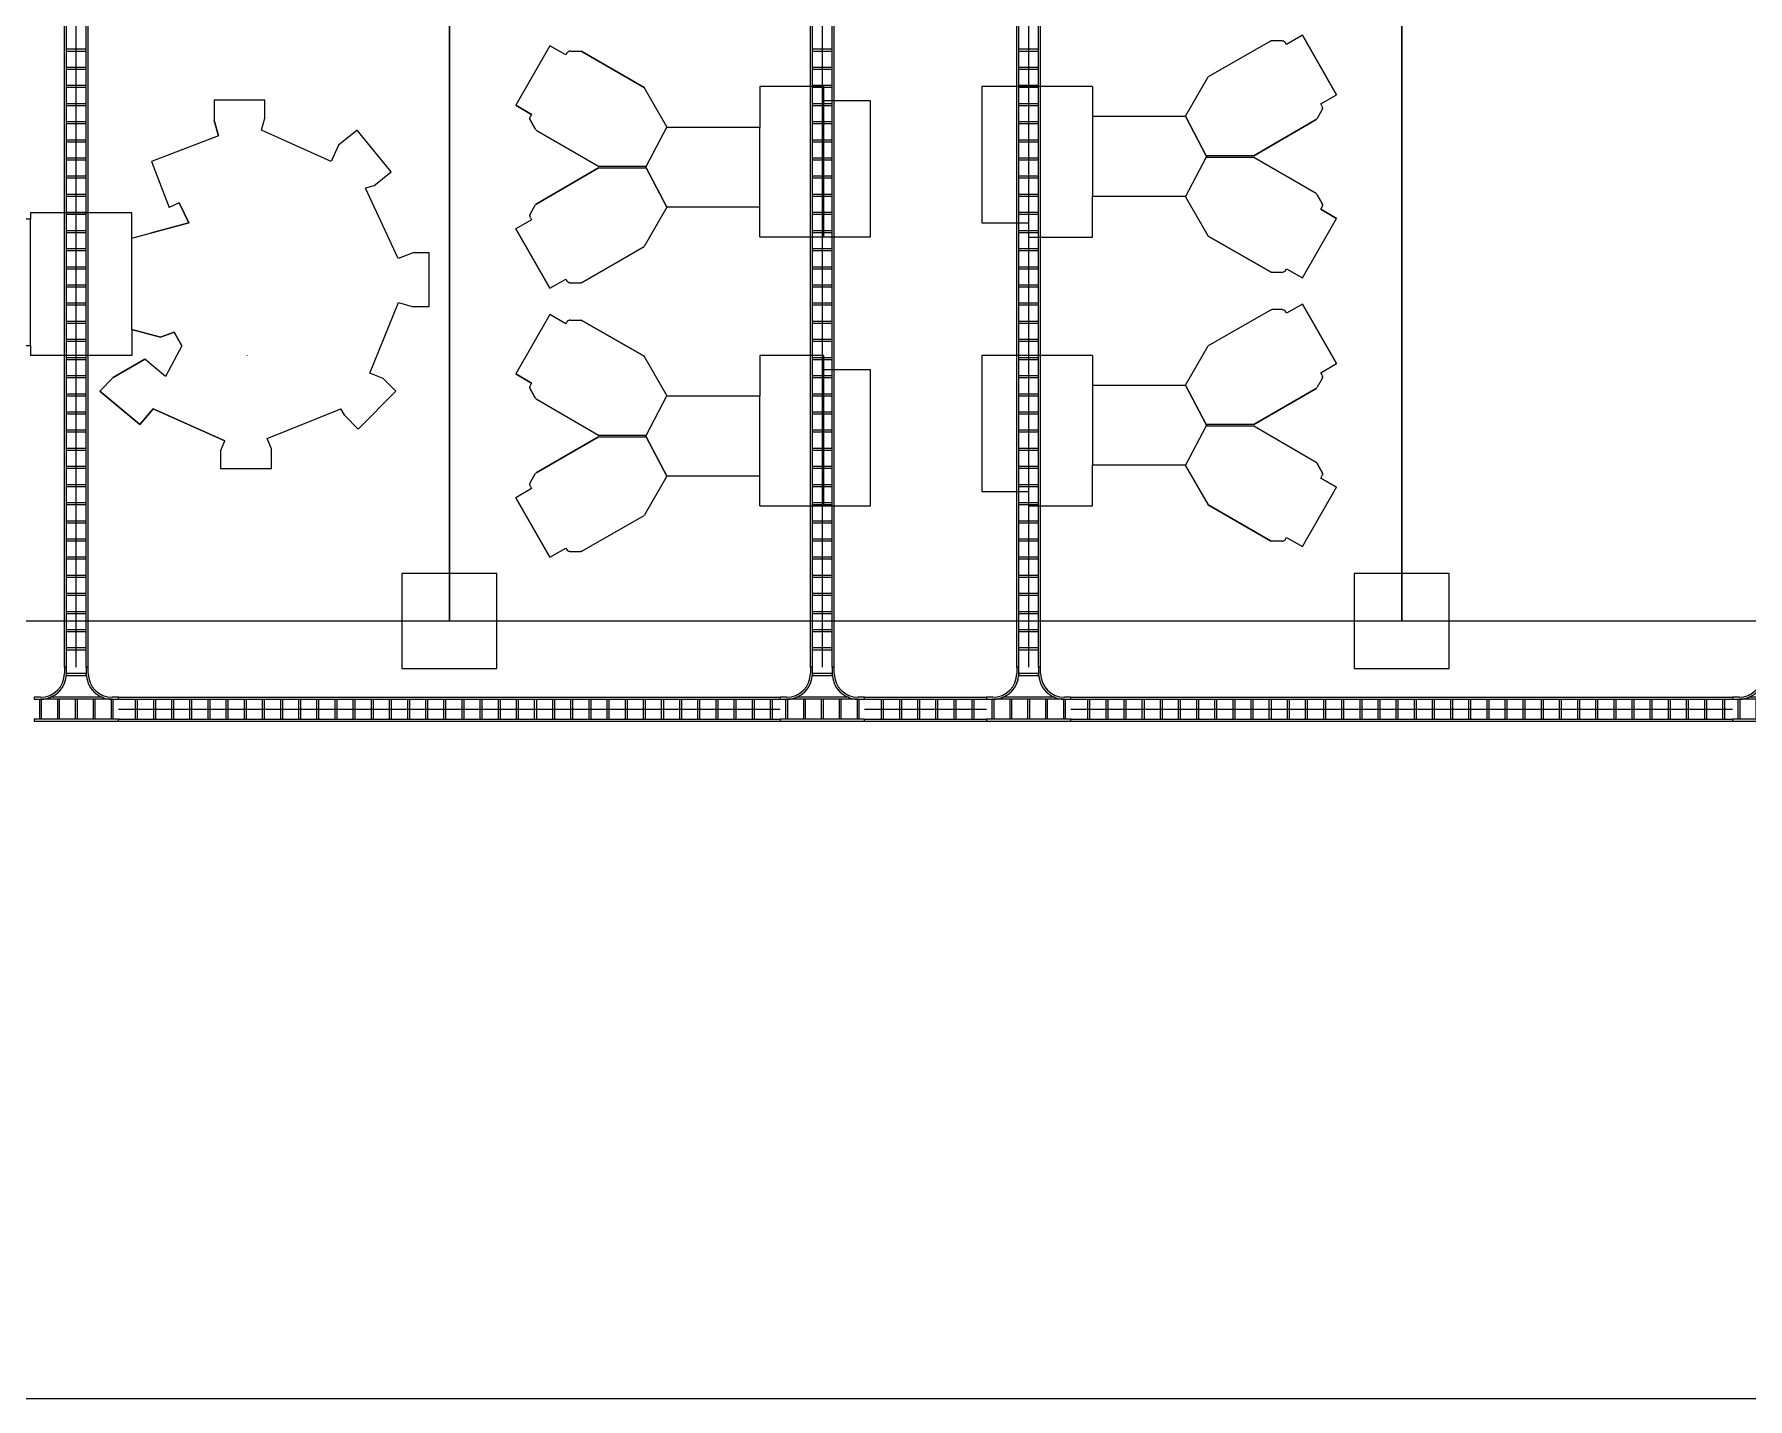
# Model space of a CAD drawing. Header units: millimetres. Extents: x 0 to 154200, y 0 to 64595.
# Drawn here: x 54770 to 76360, y 0 to 17194 of the extents above; entities that cross this region are included whole.
import ezdxf

# ---------------------------------------------------------------- set-up
doc = ezdxf.new("R2010")
doc.units = ezdxf.units.MM
doc.layers.add('Column', color=1, linetype='Continuous')
doc.layers.add('E-CABL-TRAY', color=4, linetype='Continuous', lineweight=9)
doc.layers.add('Floor', color=7, linetype='Continuous', lineweight=9)
doc.layers.add('Equipment', color=7, linetype='Continuous', true_color=0xffffff)

# ---------------------------------------------------------------- blocks, each defined once
blk = doc.blocks.new('M_래더 수평 티 - 300mm 반지름-272136-레벨 2')
at = {"layer": 'E-CABL-TRAY'}
for p, q in [((530, 150), (-530, 150)), ((-530, 150), (-530, 125)), ((-530, 125), (530, 125)), ((-463, 125), (-463, -125)), ((-437, -125), (-437, 125)), ((-238, 125), (-238, -125)), ((-212, -125), (-212, 125)), ((-13, 125), (-13, -125)), ((13, -125), (13, 125)), ((212, 125), (212, -125)), ((238, -125), (238, 125)), ((437, 125), (437, -125)), ((463, -125), (463, 125)), ((530, 125), (530, 150)), ((-450, -125), (-530, -125)), ((-530, -125), (-530, -150)), ((-530, -150), (-450, -150)), ((-450, -125), (-437, -125)), ((-450, -125), (450, -125)), ((-324, -150), (324, -150)), ((-238, -125), (-212, -125)), ((-13, -125), (13, -125)), ((212, -125), (238, -125)), ((437, -125), (450, -125)), ((530, -125), (450, -125)), ((450, -150), (530, -150)), ((530, -150), (530, -125)), ((125, -425), (-125, -425)), ((-125, -425), (-125, -450)), ((125, -450), (125, -425)), ((-150, -450), (-150, -530)), ((-150, -530), (-125, -530)), ((-125, -450), (125, -450)), ((-125, -530), (-125, -450)), ((125, -450), (125, -530)), ((125, -530), (150, -530)), ((150, -530), (150, -450))]:
    blk.add_line(p, q, dxfattribs=at)
for centre, radius, start, end in [((-450, -450), 325, 360, 90), ((-450, -450), 325, 79.9947, 90), ((-450, -450), 300, 0, 90), ((-450, -450), 325, 67.9974, 77.4396), ((-450, -450), 325, 61.232, 67.2117), ((-450, -450), 325, 49.8928, 56.0097), ((450, -450), 325, 90, 180), ((450, -450), 300, 90, 180), ((450, -450), 325, 123.9903, 130.1072), ((450, -450), 325, 112.7883, 118.768), ((450, -450), 325, 102.5604, 112.0026), ((450, -450), 325, 90, 100.0053), ((-450, -450), 325, 38.4887, 44.8078), ((-450, -450), 325, 26.942, 33.6058), ((-450, -450), 325, 11.2019, 22.4039), ((450, -450), 325, 157.5961, 168.7981), ((450, -450), 325, 146.3942, 153.058), ((450, -450), 325, 135.1922, 141.5113)]:
    blk.add_arc(centre, radius, start, end, dxfattribs=at)
blk = doc.blocks.new('M_래더 수평 티 - 300mm 반지름-V2-레벨 2')
at = {"layer": 'E-CABL-TRAY'}
for p, q in [((530, 150), (-530, 150)), ((-530, 150), (-530, 125)), ((-530, 125), (530, 125)), ((-463, 125), (-463, -125)), ((-437, -125), (-437, 125)), ((-238, 125), (-238, -125)), ((-212, -125), (-212, 125)), ((-13, 125), (-13, -125)), ((13, -125), (13, 125)), ((212, 125), (212, -125)), ((238, -125), (238, 125)), ((437, 125), (437, -125)), ((463, -125), (463, 125)), ((530, 125), (530, 150)), ((-450, -125), (-530, -125)), ((-530, -125), (-530, -150)), ((-530, -150), (-450, -150)), ((-450, -125), (-437, -125)), ((-450, -125), (450, -125)), ((-324, -150), (324, -150)), ((-238, -125), (-212, -125)), ((-13, -125), (13, -125)), ((212, -125), (238, -125)), ((437, -125), (450, -125)), ((530, -125), (450, -125)), ((450, -150), (530, -150)), ((530, -150), (530, -125)), ((125, -425), (-125, -425)), ((-125, -425), (-125, -450)), ((125, -450), (125, -425)), ((-150, -450), (-150, -530)), ((-150, -530), (-125, -530)), ((-125, -450), (125, -450)), ((-125, -530), (-125, -450)), ((125, -450), (125, -530)), ((125, -530), (150, -530)), ((150, -530), (150, -450))]:
    blk.add_line(p, q, dxfattribs=at)
for centre, radius, start, end in [((-450, -450), 325, 360, 90), ((-450, -450), 325, 79.9947, 90), ((-450, -450), 300, 0, 90), ((-450, -450), 325, 67.9974, 77.4396), ((-450, -450), 325, 61.232, 67.2117), ((-450, -450), 325, 49.8928, 56.0097), ((450, -450), 325, 90, 180), ((450, -450), 300, 90, 180), ((450, -450), 325, 123.9903, 130.1072), ((450, -450), 325, 112.7883, 118.768), ((450, -450), 325, 102.5604, 112.0026), ((450, -450), 325, 90, 100.0053), ((-450, -450), 325, 38.4887, 44.8078), ((-450, -450), 325, 26.942, 33.6058), ((-450, -450), 325, 11.2019, 22.4039), ((450, -450), 325, 157.5961, 168.7981), ((450, -450), 325, 146.3942, 153.058), ((450, -450), 325, 135.1922, 141.5113)]:
    blk.add_arc(centre, radius, start, end, dxfattribs=at)
blk = doc.blocks.new('Main_METAL')
at = {"layer": 'Equipment', "lineweight": -3}
for points in [[(3639, 2468, 0), (2852, 2017, 0)], [(3639, 2468, 0), (2852, 2017, 0)], [(3639, 2468, 0), (2852, 2017, 0)], [(3639, 2468, 0), (3648, 2472, 0)], [(3657, 2473, 0), (3648, 2472, 0)], [(3787, 2473, 0), (3657, 2473, 0)], [(3787, 2473, 0), (3797, 2472, 0)], [(3806, 2468, 0), (3797, 2472, 0)], [(3814, 2462, 0), (3806, 2468, 0)], [(3822, 2457, 0), (3814, 2462, 0)], [(3814, 2462, 0), (3822, 2457, 0)], [(3839, 2428, 0), (3822, 2457, 0)], [(4040, 2542, 0), (3839, 2428, 0)], [(4040, 2542, 0), (3839, 2428, 0)], [(4472, 1794, 0), (4040, 2542, 0)], [(4472, 1794, 0), (4040, 2542, 0)], [(4040, 2542, 0), (4472, 1794, 0)], [(2568, 1522, 0), (2852, 2017, 0)], [(2568, 1522, 0), (2852, 2017, 0)], [(0, 1896, 0), (0, 181, 0)], [(589, 1896, 0), (0, 1896, 0)], [(589, 1896, 0), (589, 181, 0)], [(1394, 1896, 0), (589, 1896, 0)], [(1394, 1896, 0), (1394, 1522, 0)], [(4271, 1678, 0), (4472, 1794, 0)], [(4271, 1678, 0), (4472, 1794, 0)], [(4271, 1678, 0), (4472, 1794, 0)], [(1394, 1522, 0), (2568, 1522, 0)], [(1394, 1522, 0), (1394, 515, 0)], [(2568, 1522, 0), (2827, 1025, 0)], [(2827, 1025, 0), (2568, 1522, 0)], [(4290, 1607, 0), (4225, 1494, 0)], [(4290, 1645, 0), (4271, 1678, 0)], [(4290, 1645, 0), (4294, 1636, 0)], [(4290, 1607, 0), (4294, 1616, 0)], [(4290, 1607, 0), (4294, 1616, 0)], [(4295, 1626, 0), (4294, 1636, 0)], [(4295, 1626, 0), (4294, 1636, 0)], [(4295, 1626, 0), (4294, 1616, 0)], [(4295, 1626, 0), (4294, 1616, 0)], [(3427, 1025, 0), (4212, 1481, 0)], [(4212, 1481, 0), (3427, 1025, 0)], [(4212, 1481, 0), (4219, 1487, 0)], [(4212, 1481, 0), (4219, 1487, 0)], [(4225, 1494, 0), (4219, 1487, 0)], [(4225, 1494, 0), (4219, 1487, 0)], [(2573, 515, 0), (2827, 1004, 0)], [(2573, 515, 0), (2827, 1004, 0)], [(3427, 1025, 0), (2827, 1025, 0)], [(2827, 1025, 0), (2832, 1014, 0)], [(2832, 1014, 0), (2827, 1025, 0)], [(2827, 1004, 0), (2832, 1014, 0)], [(3427, 1004, 0), (2827, 1004, 0)], [(4212, 548, 0), (3427, 1004, 0)], [(4212, 548, 0), (3427, 1004, 0)], [(4212, 548, 0), (3427, 1004, 0)], [(1394, 515, 0), (2573, 515, 0)], [(1394, 0, 0), (1394, 515, 0)], [(2568, 506, 0), (2573, 515, 0)], [(2568, 506, 0), (2852, 12, 0)], [(2568, 506, 0), (2852, 12, 0)], [(2573, 515, 0), (2573, 515, 0)], [(4212, 548, 0), (4219, 542, 0)], [(4212, 548, 0), (4219, 542, 0)], [(4225, 534, 0), (4219, 542, 0)], [(4225, 534, 0), (4290, 421, 0)], [(4290, 421, 0), (4225, 534, 0)], [(4040, -514, 0), (4472, 234, 0)], [(4040, -514, 0), (4472, 234, 0)], [(4040, -514, 0), (4472, 234, 0)], [(4271, 351, 0), (4290, 383, 0)], [(4271, 351, 0), (4472, 234, 0)], [(4472, 234, 0), (4271, 351, 0)], [(4271, 351, 0), (4472, 234, 0)], [(4294, 412, 0), (4290, 421, 0)], [(4290, 383, 0), (4294, 392, 0)], [(4295, 402, 0), (4294, 412, 0)], [(4294, 412, 0), (4295, 402, 0)], [(4295, 402, 0), (4294, 392, 0)], [(4295, 402, 0), (4294, 392, 0)], [(0, 181, 0), (589, 181, 0)], [(589, 181, 0), (589, 0, 0)], [(589, 0, 0), (1394, 0, 0)], [(3639, -440, 0), (2852, 12, 0)], [(2852, 12, 0), (3639, -440, 0)], [(3814, -433, 0), (3822, -429, 0)], [(3822, -429, 0), (3839, -399, 0)], [(3839, -399, 0), (4040, -514, 0)], [(3839, -399, 0), (4040, -514, 0)], [(3639, -440, 0), (3648, -444, 0)], [(3657, -445, 0), (3648, -444, 0)], [(3787, -445, 0), (3657, -445, 0)], [(3787, -445, 0), (3797, -444, 0)], [(3806, -440, 0), (3797, -444, 0)], [(3814, -433, 0), (3806, -440, 0)]]:
    blk.add_polyline3d(points, dxfattribs=at)
blk = doc.blocks.new('Main_ETCH')
at = {"layer": 'Equipment', "lineweight": -3}
for points in [[(3496, 3220, 0), (2856, 3220, 0)], [(2856, 3220, 0), (2856, 2961, 0)], [(3496, 2993, 0), (3496, 3220, 0)], [(2908, 2768, 0), (2856, 2961, 0)], [(2856, 2961, 0), (2908, 2768, 0)], [(3454, 2839, 0), (3496, 2993, 0)], [(3454, 2839, 0), (3496, 2993, 0)], [(4331, 2448, 0), (3454, 2839, 0)], [(4331, 2448, 0), (3454, 2839, 0)], [(4656, 2843, 0), (4423, 2654, 0)], [(4656, 2843, 0), (4423, 2654, 0)], [(5084, 2315, 0), (4656, 2843, 0)], [(5084, 2315, 0), (4656, 2843, 0)], [(5084, 2315, 0), (4656, 2843, 0)], [(2908, 2768, 0), (2067, 2445, 0)], [(2908, 2768, 0), (2067, 2445, 0)], [(4423, 2654, 0), (4331, 2448, 0)], [(4423, 2654, 0), (4331, 2448, 0)], [(4423, 2654, 0), (4331, 2448, 0)], [(2067, 2445, 0), (2290, 1866, 0)], [(2067, 2445, 0), (2290, 1866, 0)], [(4866, 2138, 0), (5084, 2315, 0)], [(4866, 2138, 0), (5084, 2315, 0)], [(4866, 2138, 0), (4761, 2110, 0)], [(4866, 2138, 0), (4761, 2110, 0)], [(5175, 1222, 0), (4761, 2110, 0)], [(5175, 1222, 0), (4761, 2110, 0)], [(1820, 1800, 0), (540, 1800, 0)], [(540, 1800, 0), (540, 1720, 0)], [(1820, 330, 0), (1820, 1800, 0)], [(2416, 1925, 0), (2290, 1866, 0)], [(2416, 1925, 0), (2290, 1866, 0)], [(2535, 1672, 0), (2416, 1925, 0)], [(2416, 1925, 0), (2535, 1672, 0)], [(2535, 1672, 0), (2416, 1925, 0)], [(0, 1720, 0), (0, 127, 0)], [(540, 1720, 0), (0, 1720, 0)], [(540, 127, 0), (540, 1720, 0)], [(1820, 1480, 0), (2535, 1672, 0)], [(2535, 1672, 0), (2052, 1542, 0)], [(5362, 1294, 0), (5175, 1222, 0)], [(5362, 1294, 0), (5175, 1222, 0)], [(5566, 1294, 0), (5362, 1294, 0)], [(5566, 621, 0), (5566, 1294, 0)], [(4818, -222, 0), (5178, 668, 0)], [(4818, -222, 0), (5178, 668, 0)], [(5178, 668, 0), (5352, 621, 0)], [(5178, 668, 0), (5352, 621, 0)], [(5352, 621, 0), (5566, 621, 0)], [(2181, 233, 0), (1820, 330, 0)], [(1820, 330, 0), (2181, 233, 0)], [(1820, 330, 0), (2181, 233, 0)], [(1820, 330, 0), (1820, 0, 0)], [(2181, 233, 0), (2350, 297, 0)], [(2350, 297, 0), (2181, 233, 0)], [(2450, 124, 0), (2350, 297, 0)], [(2350, 297, 0), (2450, 124, 0)], [(0, 127, 0), (540, 127, 0)], [(540, 127, 0), (540, 0, 0)], [(1820, 0, 0), (540, 0, 0)], [(2450, 124, 0), (2243, -265, 0)], [(2450, 124, 0), (2243, -265, 0)], [(3276, 3, 0), (3276, 5, 0)], [(3276, 3, 0), (3276, 2, 0)], [(1982, -46, 0), (1584, -276, 0)], [(1584, -276, 0), (1982, -46, 0)], [(2243, -265, 0), (1982, -46, 0)], [(2243, -265, 0), (1982, -46, 0)], [(1584, -276, 0), (1414, -446, 0)], [(1584, -276, 0), (1414, -446, 0)], [(4985, -290, 0), (4818, -222, 0)], [(4985, -290, 0), (4818, -222, 0)], [(4985, -290, 0), (4818, -222, 0)], [(5146, -450, 0), (4985, -290, 0)], [(5146, -450, 0), (4985, -290, 0)], [(1920, -870, 0), (1414, -446, 0)], [(1414, -446, 0), (1920, -870, 0)], [(4671, -925, 0), (5146, -450, 0)], [(4671, -925, 0), (5146, -450, 0)], [(2086, -672, 0), (1920, -870, 0)], [(1920, -870, 0), (2086, -672, 0)], [(2086, -672, 0), (1920, -870, 0)], [(2086, -672, 0), (2988, -1074, 0)], [(2988, -1074, 0), (2086, -672, 0)], [(3524, -1044, 0), (4452, -669, 0)], [(3524, -1044, 0), (4452, -669, 0)], [(4502, -755, 0), (4452, -669, 0)], [(4502, -755, 0), (4671, -925, 0)], [(4671, -925, 0), (4502, -755, 0)], [(2936, -1204, 0), (2988, -1074, 0)], [(3577, -1173, 0), (3524, -1044, 0)], [(3577, -1173, 0), (3524, -1044, 0)], [(2936, -1204, 0), (2936, -1424, 0)], [(3577, -1424, 0), (3577, -1173, 0)], [(2936, -1424, 0), (3577, -1424, 0)]]:
    blk.add_polyline3d(points, dxfattribs=at)

msp = doc.modelspace()

# ---------------------------------------------------------------- linework, layer by layer
at = {"layer": 'Column'}
for points in [[(59400, 9800), (59400, 9200), (60600, 9200), (60600, 10400), (59400, 10400), (59400, 9800)], [(71400, 9800), (71400, 9200), (72600, 9200), (72600, 10400), (71400, 10400), (71400, 9800)]]:
    msp.add_lwpolyline(points, dxfattribs=at)
at = {"layer": 'E-CABL-TRAY'}
for p, q in [((55150, 9218.7018), (55150, 55818.7018)), ((55175.4, 9218.7018), (55175.4, 55818.7018)), ((55300, 9218.7018), (55300, 55818.7018)), ((55424.6, 9218.7018), (55424.6, 55818.7018)), ((55450, 9218.7018), (55450, 55818.7018)), ((64550, 9218.7018), (64550, 55818.7018)), ((64575.4, 9218.7018), (64575.4, 55818.7018)), ((64700, 9218.7018), (64700, 55818.7018)), ((64824.6, 9218.7018), (64824.6, 55818.7018)), ((64850, 9218.7018), (64850, 55818.7018)), ((67150, 9218.7018), (67150, 55818.7018)), ((67175.4, 9218.7018), (67175.4, 55818.7018)), ((67300, 9218.7018), (67300, 55818.7018)), ((67424.6, 9218.7018), (67424.6, 55818.7018)), ((67450, 9218.7018), (67450, 55818.7018)), ((55424.6, 17003.8018), (55175.4, 17003.8018)), ((55424.6, 16978.4018), (55175.4, 16978.4018)), ((64824.6, 17003.8018), (64575.4, 17003.8018)), ((64824.6, 16978.4018), (64575.4, 16978.4018)), ((67424.6, 17003.8018), (67175.4, 17003.8018)), ((67424.6, 16978.4018), (67175.4, 16978.4018)), ((55424.6, 16775.2018), (55175.4, 16775.2018)), ((55424.6, 16749.8018), (55175.4, 16749.8018)), ((64824.6, 16775.2018), (64575.4, 16775.2018)), ((64824.6, 16749.8018), (64575.4, 16749.8018)), ((67424.6, 16775.2018), (67175.4, 16775.2018)), ((67424.6, 16749.8018), (67175.4, 16749.8018)), ((55424.6, 16546.6018), (55175.4, 16546.6018)), ((55424.6, 16521.2018), (55175.4, 16521.2018)), ((64824.6, 16546.6018), (64575.4, 16546.6018)), ((64824.6, 16521.2018), (64575.4, 16521.2018)), ((67424.6, 16546.6018), (67175.4, 16546.6018)), ((67424.6, 16521.2018), (67175.4, 16521.2018)), ((55424.6, 16318.0018), (55175.4, 16318.0018)), ((55424.6, 16292.6018), (55175.4, 16292.6018)), ((64824.6, 16318.0018), (64575.4, 16318.0018)), ((64824.6, 16292.6018), (64575.4, 16292.6018)), ((67424.6, 16318.0018), (67175.4, 16318.0018)), ((67424.6, 16292.6018), (67175.4, 16292.6018)), ((55424.6, 16089.4018), (55175.4, 16089.4018)), ((55424.6, 16064.0018), (55175.4, 16064.0018)), ((64824.6, 16089.4018), (64575.4, 16089.4018)), ((64824.6, 16064.0018), (64575.4, 16064.0018)), ((67424.6, 16089.4018), (67175.4, 16089.4018)), ((67424.6, 16064.0018), (67175.4, 16064.0018)), ((55424.6, 15860.8018), (55175.4, 15860.8018)), ((55424.6, 15835.4018), (55175.4, 15835.4018)), ((64824.6, 15860.8018), (64575.4, 15860.8018)), ((64824.6, 15835.4018), (64575.4, 15835.4018)), ((67424.6, 15860.8018), (67175.4, 15860.8018)), ((67424.6, 15835.4018), (67175.4, 15835.4018)), ((55424.6, 15632.2018), (55175.4, 15632.2018)), ((55424.6, 15606.8018), (55175.4, 15606.8018)), ((64824.6, 15632.2018), (64575.4, 15632.2018)), ((64824.6, 15606.8018), (64575.4, 15606.8018)), ((67424.6, 15632.2018), (67175.4, 15632.2018)), ((67424.6, 15606.8018), (67175.4, 15606.8018)), ((55424.6, 15403.6018), (55175.4, 15403.6018)), ((55424.6, 15378.2018), (55175.4, 15378.2018)), ((64824.6, 15403.6018), (64575.4, 15403.6018)), ((64824.6, 15378.2018), (64575.4, 15378.2018)), ((67424.6, 15403.6018), (67175.4, 15403.6018)), ((67424.6, 15378.2018), (67175.4, 15378.2018)), ((55424.6, 15175.0018), (55175.4, 15175.0018)), ((55424.6, 15149.6018), (55175.4, 15149.6018)), ((64824.6, 15175.0018), (64575.4, 15175.0018)), ((64824.6, 15149.6018), (64575.4, 15149.6018)), ((67424.6, 15175.0018), (67175.4, 15175.0018)), ((67424.6, 15149.6018), (67175.4, 15149.6018)), ((55424.6, 14946.4018), (55175.4, 14946.4018)), ((55424.6, 14921.0018), (55175.4, 14921.0018)), ((64824.6, 14946.4018), (64575.4, 14946.4018)), ((64824.6, 14921.0018), (64575.4, 14921.0018)), ((67424.6, 14946.4018), (67175.4, 14946.4018)), ((67424.6, 14921.0018), (67175.4, 14921.0018)), ((55424.6, 14717.8018), (55175.4, 14717.8018)), ((55424.6, 14692.4018), (55175.4, 14692.4018)), ((64824.6, 14717.8018), (64575.4, 14717.8018)), ((64824.6, 14692.4018), (64575.4, 14692.4018)), ((67424.6, 14717.8018), (67175.4, 14717.8018)), ((67424.6, 14692.4018), (67175.4, 14692.4018)), ((55424.6, 14489.2018), (55175.4, 14489.2018)), ((64824.6, 14489.2018), (64575.4, 14489.2018)), ((67424.6, 14489.2018), (67175.4, 14489.2018)), ((55424.6, 14463.8018), (55175.4, 14463.8018)), ((55424.6, 14260.6018), (55175.4, 14260.6018)), ((64824.6, 14463.8018), (64575.4, 14463.8018)), ((64824.6, 14260.6018), (64575.4, 14260.6018)), ((67424.6, 14463.8018), (67175.4, 14463.8018)), ((67424.6, 14260.6018), (67175.4, 14260.6018)), ((55424.6, 14235.2018), (55175.4, 14235.2018)), ((64824.6, 14235.2018), (64575.4, 14235.2018)), ((67424.6, 14235.2018), (67175.4, 14235.2018)), ((55424.6, 14032.0018), (55175.4, 14032.0018)), ((55424.6, 14006.6018), (55175.4, 14006.6018)), ((64824.6, 14032.0018), (64575.4, 14032.0018)), ((64824.6, 14006.6018), (64575.4, 14006.6018)), ((67424.6, 14032.0018), (67175.4, 14032.0018)), ((67424.6, 14006.6018), (67175.4, 14006.6018)), ((55424.6, 13803.4018), (55175.4, 13803.4018)), ((55424.6, 13778.0018), (55175.4, 13778.0018)), ((64824.6, 13803.4018), (64575.4, 13803.4018)), ((64824.6, 13778.0018), (64575.4, 13778.0018)), ((67424.6, 13803.4018), (67175.4, 13803.4018)), ((67424.6, 13778.0018), (67175.4, 13778.0018)), ((55424.6, 13574.8018), (55175.4, 13574.8018)), ((55424.6, 13549.4018), (55175.4, 13549.4018)), ((64824.6, 13574.8018), (64575.4, 13574.8018)), ((64824.6, 13549.4018), (64575.4, 13549.4018)), ((67424.6, 13574.8018), (67175.4, 13574.8018)), ((67424.6, 13549.4018), (67175.4, 13549.4018)), ((55424.6, 13346.2018), (55175.4, 13346.2018)), ((55424.6, 13320.8018), (55175.4, 13320.8018)), ((64824.6, 13346.2018), (64575.4, 13346.2018)), ((64824.6, 13320.8018), (64575.4, 13320.8018)), ((67424.6, 13346.2018), (67175.4, 13346.2018)), ((67424.6, 13320.8018), (67175.4, 13320.8018)), ((55424.6, 13117.6018), (55175.4, 13117.6018)), ((55424.6, 13092.2018), (55175.4, 13092.2018)), ((64824.6, 13117.6018), (64575.4, 13117.6018)), ((64824.6, 13092.2018), (64575.4, 13092.2018)), ((67424.6, 13117.6018), (67175.4, 13117.6018)), ((67424.6, 13092.2018), (67175.4, 13092.2018)), ((55424.6, 12889.0018), (55175.4, 12889.0018)), ((55424.6, 12863.6018), (55175.4, 12863.6018)), ((64824.6, 12889.0018), (64575.4, 12889.0018)), ((64824.6, 12863.6018), (64575.4, 12863.6018)), ((67424.6, 12889.0018), (67175.4, 12889.0018)), ((67424.6, 12863.6018), (67175.4, 12863.6018)), ((55424.6, 12660.4018), (55175.4, 12660.4018)), ((55424.6, 12635.0018), (55175.4, 12635.0018)), ((64824.6, 12660.4018), (64575.4, 12660.4018)), ((64824.6, 12635.0018), (64575.4, 12635.0018)), ((67424.6, 12660.4018), (67175.4, 12660.4018)), ((67424.6, 12635.0018), (67175.4, 12635.0018)), ((55424.6, 12431.8018), (55175.4, 12431.8018)), ((55424.6, 12406.4018), (55175.4, 12406.4018)), ((64824.6, 12431.8018), (64575.4, 12431.8018)), ((64824.6, 12406.4018), (64575.4, 12406.4018)), ((67424.6, 12431.8018), (67175.4, 12431.8018)), ((67424.6, 12406.4018), (67175.4, 12406.4018)), ((55424.6, 12203.2018), (55175.4, 12203.2018)), ((55424.6, 12177.8018), (55175.4, 12177.8018)), ((64824.6, 12203.2018), (64575.4, 12203.2018)), ((64824.6, 12177.8018), (64575.4, 12177.8018)), ((67424.6, 12203.2018), (67175.4, 12203.2018)), ((67424.6, 12177.8018), (67175.4, 12177.8018)), ((55424.6, 11974.6018), (55175.4, 11974.6018)), ((55424.6, 11949.2018), (55175.4, 11949.2018)), ((64824.6, 11974.6018), (64575.4, 11974.6018)), ((64824.6, 11949.2018), (64575.4, 11949.2018)), ((67424.6, 11974.6018), (67175.4, 11974.6018)), ((67424.6, 11949.2018), (67175.4, 11949.2018)), ((55424.6, 11746.0018), (55175.4, 11746.0018)), ((55424.6, 11720.6018), (55175.4, 11720.6018)), ((64824.6, 11746.0018), (64575.4, 11746.0018)), ((64824.6, 11720.6018), (64575.4, 11720.6018)), ((67424.6, 11746.0018), (67175.4, 11746.0018)), ((67424.6, 11720.6018), (67175.4, 11720.6018)), ((55424.6, 11517.4018), (55175.4, 11517.4018)), ((55424.6, 11492.0018), (55175.4, 11492.0018)), ((64824.6, 11517.4018), (64575.4, 11517.4018)), ((64824.6, 11492.0018), (64575.4, 11492.0018)), ((67424.6, 11517.4018), (67175.4, 11517.4018)), ((67424.6, 11492.0018), (67175.4, 11492.0018)), ((55424.6, 11288.8018), (55175.4, 11288.8018)), ((55424.6, 11263.4018), (55175.4, 11263.4018)), ((64824.6, 11288.8018), (64575.4, 11288.8018)), ((64824.6, 11263.4018), (64575.4, 11263.4018)), ((67424.6, 11288.8018), (67175.4, 11288.8018)), ((67424.6, 11263.4018), (67175.4, 11263.4018)), ((55424.6, 11060.2018), (55175.4, 11060.2018)), ((55424.6, 11034.8018), (55175.4, 11034.8018)), ((64824.6, 11060.2018), (64575.4, 11060.2018)), ((64824.6, 11034.8018), (64575.4, 11034.8018)), ((67424.6, 11060.2018), (67175.4, 11060.2018)), ((67424.6, 11034.8018), (67175.4, 11034.8018)), ((55424.6, 10831.6018), (55175.4, 10831.6018)), ((55424.6, 10806.2018), (55175.4, 10806.2018)), ((64824.6, 10831.6018), (64575.4, 10831.6018)), ((64824.6, 10806.2018), (64575.4, 10806.2018)), ((67424.6, 10831.6018), (67175.4, 10831.6018)), ((67424.6, 10806.2018), (67175.4, 10806.2018)), ((55424.6, 10603.0018), (55175.4, 10603.0018)), ((64824.6, 10603.0018), (64575.4, 10603.0018)), ((67424.6, 10603.0018), (67175.4, 10603.0018)), ((55424.6, 10577.6018), (55175.4, 10577.6018)), ((55424.6, 10374.4018), (55175.4, 10374.4018)), ((64824.6, 10577.6018), (64575.4, 10577.6018)), ((64824.6, 10374.4018), (64575.4, 10374.4018)), ((67424.6, 10577.6018), (67175.4, 10577.6018)), ((67424.6, 10374.4018), (67175.4, 10374.4018)), ((55424.6, 10349.0018), (55175.4, 10349.0018)), ((64824.6, 10349.0018), (64575.4, 10349.0018)), ((67424.6, 10349.0018), (67175.4, 10349.0018)), ((55424.6, 10145.8018), (55175.4, 10145.8018)), ((55424.6, 10120.4018), (55175.4, 10120.4018)), ((64824.6, 10145.8018), (64575.4, 10145.8018)), ((64824.6, 10120.4018), (64575.4, 10120.4018)), ((67424.6, 10145.8018), (67175.4, 10145.8018)), ((67424.6, 10120.4018), (67175.4, 10120.4018)), ((55424.6, 9917.2018), (55175.4, 9917.2018)), ((55424.6, 9891.8018), (55175.4, 9891.8018)), ((64824.6, 9917.2018), (64575.4, 9917.2018)), ((64824.6, 9891.8018), (64575.4, 9891.8018)), ((67424.6, 9917.2018), (67175.4, 9917.2018)), ((67424.6, 9891.8018), (67175.4, 9891.8018)), ((55424.6, 9688.6018), (55175.4, 9688.6018)), ((55424.6, 9663.2018), (55175.4, 9663.2018)), ((64824.6, 9688.6018), (64575.4, 9688.6018)), ((64824.6, 9663.2018), (64575.4, 9663.2018)), ((67424.6, 9688.6018), (67175.4, 9688.6018)), ((67424.6, 9663.2018), (67175.4, 9663.2018)), ((55424.6, 9460.0018), (55175.4, 9460.0018)), ((55424.6, 9434.6018), (55175.4, 9434.6018)), ((64824.6, 9460.0018), (64575.4, 9460.0018)), ((64824.6, 9434.6018), (64575.4, 9434.6018)), ((67424.6, 9460.0018), (67175.4, 9460.0018)), ((67424.6, 9434.6018), (67175.4, 9434.6018)), ((55175.4, 9218.7018), (55150, 9218.7018)), ((55450, 9218.7018), (55424.6, 9218.7018)), ((64575.4, 9218.7018), (64550, 9218.7018)), ((64850, 9218.7018), (64824.6, 9218.7018)), ((67175.4, 9218.7018), (67150, 9218.7018)), ((67450, 9218.7018), (67424.6, 9218.7018)), ((55830, 8813.3018), (55830, 8838.7018)), ((55830, 8838.7018), (64170, 8838.7018)), ((55830, 8813.3018), (64170, 8813.3018)), ((55830, 8688.7018), (64170, 8688.7018)), ((56045.9, 8564.1018), (56045.9, 8813.3018)), ((56071.3, 8564.1018), (56071.3, 8813.3018)), ((56274.5, 8564.1018), (56274.5, 8813.3018)), ((56299.9, 8564.1018), (56299.9, 8813.3018)), ((56503.1, 8564.1018), (56503.1, 8813.3018)), ((56528.5, 8564.1018), (56528.5, 8813.3018)), ((56731.7, 8564.1018), (56731.7, 8813.3018)), ((56757.1, 8564.1018), (56757.1, 8813.3018)), ((56960.3, 8564.1018), (56960.3, 8813.3018)), ((56985.7, 8564.1018), (56985.7, 8813.3018)), ((57188.9, 8564.1018), (57188.9, 8813.3018)), ((57214.3, 8564.1018), (57214.3, 8813.3018)), ((57417.5, 8564.1018), (57417.5, 8813.3018)), ((57442.9, 8564.1018), (57442.9, 8813.3018)), ((57646.1, 8564.1018), (57646.1, 8813.3018)), ((57671.5, 8564.1018), (57671.5, 8813.3018)), ((57874.7, 8564.1018), (57874.7, 8813.3018)), ((57900.1, 8564.1018), (57900.1, 8813.3018)), ((58103.3, 8564.1018), (58103.3, 8813.3018)), ((58128.7, 8564.1018), (58128.7, 8813.3018)), ((58331.9, 8564.1018), (58331.9, 8813.3018)), ((58357.3, 8564.1018), (58357.3, 8813.3018)), ((58560.5, 8564.1018), (58560.5, 8813.3018)), ((58585.9, 8564.1018), (58585.9, 8813.3018)), ((58789.1, 8564.1018), (58789.1, 8813.3018)), ((58814.5, 8564.1018), (58814.5, 8813.3018)), ((59017.7, 8564.1018), (59017.7, 8813.3018)), ((59043.1, 8564.1018), (59043.1, 8813.3018)), ((59246.3, 8564.1018), (59246.3, 8813.3018)), ((59271.7, 8564.1018), (59271.7, 8813.3018)), ((59474.9, 8564.1018), (59474.9, 8813.3018)), ((59500.3, 8564.1018), (59500.3, 8813.3018)), ((59703.5, 8564.1018), (59703.5, 8813.3018)), ((59728.9, 8564.1018), (59728.9, 8813.3018)), ((59932.1, 8564.1018), (59932.1, 8813.3018)), ((59957.5, 8564.1018), (59957.5, 8813.3018)), ((60160.7, 8564.1018), (60160.7, 8813.3018)), ((60186.1, 8564.1018), (60186.1, 8813.3018)), ((60389.3, 8564.1018), (60389.3, 8813.3018)), ((60414.7, 8564.1018), (60414.7, 8813.3018)), ((60617.9, 8564.1018), (60617.9, 8813.3018)), ((60643.3, 8564.1018), (60643.3, 8813.3018)), ((60846.5, 8564.1018), (60846.5, 8813.3018)), ((60871.9, 8564.1018), (60871.9, 8813.3018)), ((61075.1, 8564.1018), (61075.1, 8813.3018)), ((61100.5, 8564.1018), (61100.5, 8813.3018)), ((61303.7, 8564.1018), (61303.7, 8813.3018)), ((61329.1, 8564.1018), (61329.1, 8813.3018)), ((61532.3, 8564.1018), (61532.3, 8813.3018)), ((61557.7, 8564.1018), (61557.7, 8813.3018)), ((61760.9, 8564.1018), (61760.9, 8813.3018)), ((61786.3, 8564.1018), (61786.3, 8813.3018)), ((61989.5, 8564.1018), (61989.5, 8813.3018)), ((62014.9, 8564.1018), (62014.9, 8813.3018)), ((62218.1, 8564.1018), (62218.1, 8813.3018)), ((62243.5, 8564.1018), (62243.5, 8813.3018)), ((62446.7, 8564.1018), (62446.7, 8813.3018)), ((62472.1, 8564.1018), (62472.1, 8813.3018)), ((62675.3, 8564.1018), (62675.3, 8813.3018)), ((62700.7, 8564.1018), (62700.7, 8813.3018)), ((62903.9, 8564.1018), (62903.9, 8813.3018)), ((62929.3, 8564.1018), (62929.3, 8813.3018)), ((63132.5, 8564.1018), (63132.5, 8813.3018)), ((63157.9, 8564.1018), (63157.9, 8813.3018)), ((63361.1, 8564.1018), (63361.1, 8813.3018)), ((63386.5, 8564.1018), (63386.5, 8813.3018)), ((63589.7, 8564.1018), (63589.7, 8813.3018)), ((63615.1, 8564.1018), (63615.1, 8813.3018)), ((63818.3, 8564.1018), (63818.3, 8813.3018)), ((63843.7, 8564.1018), (63843.7, 8813.3018)), ((64046.9, 8564.1018), (64046.9, 8813.3018)), ((64072.3, 8564.1018), (64072.3, 8813.3018)), ((64170, 8838.7018), (64170, 8813.3018)), ((65230, 8813.3018), (65230, 8838.7018)), ((65230, 8838.7018), (66770, 8838.7018)), ((65230, 8813.3018), (66770, 8813.3018)), ((65230, 8688.7018), (66770, 8688.7018)), ((65445.9, 8564.1018), (65445.9, 8813.3018)), ((65471.3, 8564.1018), (65471.3, 8813.3018)), ((65674.5, 8564.1018), (65674.5, 8813.3018)), ((65699.9, 8564.1018), (65699.9, 8813.3018)), ((65903.1, 8564.1018), (65903.1, 8813.3018)), ((65928.5, 8564.1018), (65928.5, 8813.3018)), ((66131.7, 8564.1018), (66131.7, 8813.3018)), ((66157.1, 8564.1018), (66157.1, 8813.3018)), ((66360.3, 8564.1018), (66360.3, 8813.3018)), ((66385.7, 8564.1018), (66385.7, 8813.3018)), ((66588.9, 8564.1018), (66588.9, 8813.3018)), ((66614.3, 8564.1018), (66614.3, 8813.3018)), ((66770, 8838.7018), (66770, 8813.3018)), ((67830, 8813.3018), (67830, 8838.7018)), ((67830, 8838.7018), (76170, 8838.7018)), ((67830, 8813.3018), (76170, 8813.3018)), ((67830, 8688.7018), (76170, 8688.7018)), ((68045.9, 8564.1018), (68045.9, 8813.3018)), ((68071.3, 8564.1018), (68071.3, 8813.3018)), ((68274.5, 8564.1018), (68274.5, 8813.3018)), ((68299.9, 8564.1018), (68299.9, 8813.3018)), ((68503.1, 8564.1018), (68503.1, 8813.3018)), ((68528.5, 8564.1018), (68528.5, 8813.3018)), ((68731.7, 8564.1018), (68731.7, 8813.3018)), ((68757.1, 8564.1018), (68757.1, 8813.3018)), ((68960.3, 8564.1018), (68960.3, 8813.3018)), ((68985.7, 8564.1018), (68985.7, 8813.3018)), ((69188.9, 8564.1018), (69188.9, 8813.3018)), ((69214.3, 8564.1018), (69214.3, 8813.3018)), ((69417.5, 8564.1018), (69417.5, 8813.3018)), ((69442.9, 8564.1018), (69442.9, 8813.3018)), ((69646.1, 8564.1018), (69646.1, 8813.3018)), ((69671.5, 8564.1018), (69671.5, 8813.3018)), ((69874.7, 8564.1018), (69874.7, 8813.3018)), ((69900.1, 8564.1018), (69900.1, 8813.3018)), ((70103.3, 8564.1018), (70103.3, 8813.3018)), ((70128.7, 8564.1018), (70128.7, 8813.3018)), ((70331.9, 8564.1018), (70331.9, 8813.3018)), ((70357.3, 8564.1018), (70357.3, 8813.3018)), ((70560.5, 8564.1018), (70560.5, 8813.3018)), ((70585.9, 8564.1018), (70585.9, 8813.3018)), ((70789.1, 8564.1018), (70789.1, 8813.3018)), ((70814.5, 8564.1018), (70814.5, 8813.3018)), ((71017.7, 8564.1018), (71017.7, 8813.3018)), ((71043.1, 8564.1018), (71043.1, 8813.3018)), ((71246.3, 8564.1018), (71246.3, 8813.3018)), ((71271.7, 8564.1018), (71271.7, 8813.3018)), ((71474.9, 8564.1018), (71474.9, 8813.3018)), ((71500.3, 8564.1018), (71500.3, 8813.3018)), ((71703.5, 8564.1018), (71703.5, 8813.3018)), ((71728.9, 8564.1018), (71728.9, 8813.3018)), ((71932.1, 8564.1018), (71932.1, 8813.3018)), ((71957.5, 8564.1018), (71957.5, 8813.3018)), ((72160.7, 8564.1018), (72160.7, 8813.3018)), ((72186.1, 8564.1018), (72186.1, 8813.3018)), ((72389.3, 8564.1018), (72389.3, 8813.3018)), ((72414.7, 8564.1018), (72414.7, 8813.3018)), ((72617.9, 8564.1018), (72617.9, 8813.3018)), ((72643.3, 8564.1018), (72643.3, 8813.3018)), ((72846.5, 8564.1018), (72846.5, 8813.3018)), ((72871.9, 8564.1018), (72871.9, 8813.3018)), ((73075.1, 8564.1018), (73075.1, 8813.3018)), ((73100.5, 8564.1018), (73100.5, 8813.3018)), ((73303.7, 8564.1018), (73303.7, 8813.3018)), ((73329.1, 8564.1018), (73329.1, 8813.3018)), ((73532.3, 8564.1018), (73532.3, 8813.3018)), ((73557.7, 8564.1018), (73557.7, 8813.3018)), ((73760.9, 8564.1018), (73760.9, 8813.3018)), ((73786.3, 8564.1018), (73786.3, 8813.3018)), ((73989.5, 8564.1018), (73989.5, 8813.3018)), ((74014.9, 8564.1018), (74014.9, 8813.3018)), ((74218.1, 8564.1018), (74218.1, 8813.3018)), ((74243.5, 8564.1018), (74243.5, 8813.3018)), ((74446.7, 8564.1018), (74446.7, 8813.3018)), ((74472.1, 8564.1018), (74472.1, 8813.3018)), ((74675.3, 8564.1018), (74675.3, 8813.3018)), ((74700.7, 8564.1018), (74700.7, 8813.3018)), ((74903.9, 8564.1018), (74903.9, 8813.3018)), ((74929.3, 8564.1018), (74929.3, 8813.3018)), ((75132.5, 8564.1018), (75132.5, 8813.3018)), ((75157.9, 8564.1018), (75157.9, 8813.3018)), ((75361.1, 8564.1018), (75361.1, 8813.3018)), ((75386.5, 8564.1018), (75386.5, 8813.3018)), ((75589.7, 8564.1018), (75589.7, 8813.3018)), ((75615.1, 8564.1018), (75615.1, 8813.3018)), ((75818.3, 8564.1018), (75818.3, 8813.3018)), ((75843.7, 8564.1018), (75843.7, 8813.3018)), ((76046.9, 8564.1018), (76046.9, 8813.3018)), ((76072.3, 8564.1018), (76072.3, 8813.3018)), ((76170, 8838.7018), (76170, 8813.3018)), ((55830, 8538.7018), (55830, 8564.1018)), ((55830, 8564.1018), (64170, 8564.1018)), ((55830, 8538.7018), (64170, 8538.7018)), ((64170, 8564.1018), (64170, 8538.7018)), ((65230, 8538.7018), (65230, 8564.1018)), ((65230, 8564.1018), (66770, 8564.1018)), ((65230, 8538.7018), (66770, 8538.7018)), ((66770, 8564.1018), (66770, 8538.7018)), ((67830, 8538.7018), (67830, 8564.1018)), ((67830, 8564.1018), (76170, 8564.1018)), ((67830, 8538.7018), (76170, 8538.7018)), ((76170, 8564.1018), (76170, 8538.7018))]:
    msp.add_line(p, q, dxfattribs=at)
at = {"layer": 'Floor'}
msp.add_lwpolyline([(154200, 0), (0, 0), (0, 64595), (154200, 64595)], close=True, dxfattribs=at)
for points in [[(48000, 9800), (48000, 54800), (60000, 54800), (60000, 9800), (48000, 9800)], [(60000, 9800), (60000, 54800), (72000, 54800), (72000, 9800), (60000, 9800)], [(72000, 9800), (72000, 54800), (84000, 54800), (84000, 9800), (72000, 9800)]]:
    msp.add_lwpolyline(points, dxfattribs=at)

# ---------------------------------------------------------------- block references
at = {"layer": 'E-CABL-TRAY', "rotation": 180}
for name, p in [('M_래더 수평 티 - 300mm 반지름-272136-레벨 2', (55300, 8688.7018)), ('M_래더 수평 티 - 300mm 반지름-272136-레벨 2', (64700, 8688.7018)), ('M_래더 수평 티 - 300mm 반지름-272136-레벨 2', (67300, 8688.7018)), ('M_래더 수평 티 - 300mm 반지름-V2-레벨 2', (76700, 8688.7018))]:
    msp.add_blockref(name, p, dxfattribs=at)
at = {"layer": 'Equipment'}
for name, p in [('Main_METAL', (66708.4833, 14638.1365)), ('Main_ETCH', (54181.2576, 13144.2185)), ('Main_METAL', (66708.4833, 11250.9576))]:
    msp.add_blockref(name, p, dxfattribs=at)
at = {"layer": 'Equipment', "rotation": 180}
for p in [(65307.9522, 16534.9896), (65307.9522, 13147.8107)]:
    msp.add_blockref('Main_METAL', p, dxfattribs=at)

doc.saveas('drawing.dxf')
